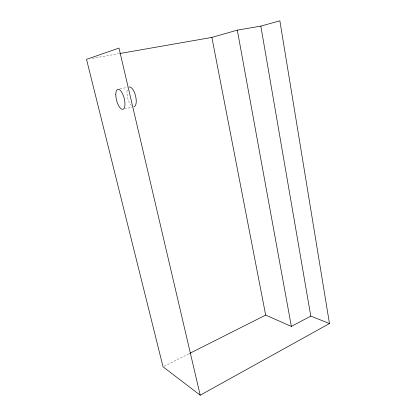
<?xml version="1.0" encoding="UTF-8"?>
<svg xmlns="http://www.w3.org/2000/svg" width="416" height="416" viewBox="0 0 416 416"><rect width="100%" height="100%" fill="white"/><g stroke="black" fill="none" stroke-linecap="round" stroke-linejoin="round"><path stroke-width="0.31" stroke-dasharray="2.08 1.56" d="M164.211 366.231L189.14 353.662M124.571 108.909L131.997 107.198M119.824 88.936L127.348 87.36M92.279 58.339L119.142 53.638M131.529 105.69A10.176 4.072 76 0 1 127.358 89.18"/><path stroke-width="0.62" d="M200.2 395.2L118.992 48.069L86.523 59.348L163.051 366.813L200.2 395.2L329.477 323.544L279.854 20.8L260.832 26.104L237.318 30.144L211.884 37.409L119.782 53.524M189.722 353.371L265.673 315.089L291.366 326.425L310.783 316.087L329.477 323.544M211.884 37.409L265.673 315.089M237.318 30.144L291.366 326.425M260.832 26.104L310.783 316.087M129.225 86.965A10.176 4.072 76 0 1 135.642 96.252A10.176 4.072 76 0 1 133.853 106.772M115.799 94.687A10.291 3.942 75.7 0 0 122.715 109.34A10.291 3.942 75.7 0 0 122.652 93.954A10.291 3.942 75.7 0 0 115.799 94.687"/></g></svg>
